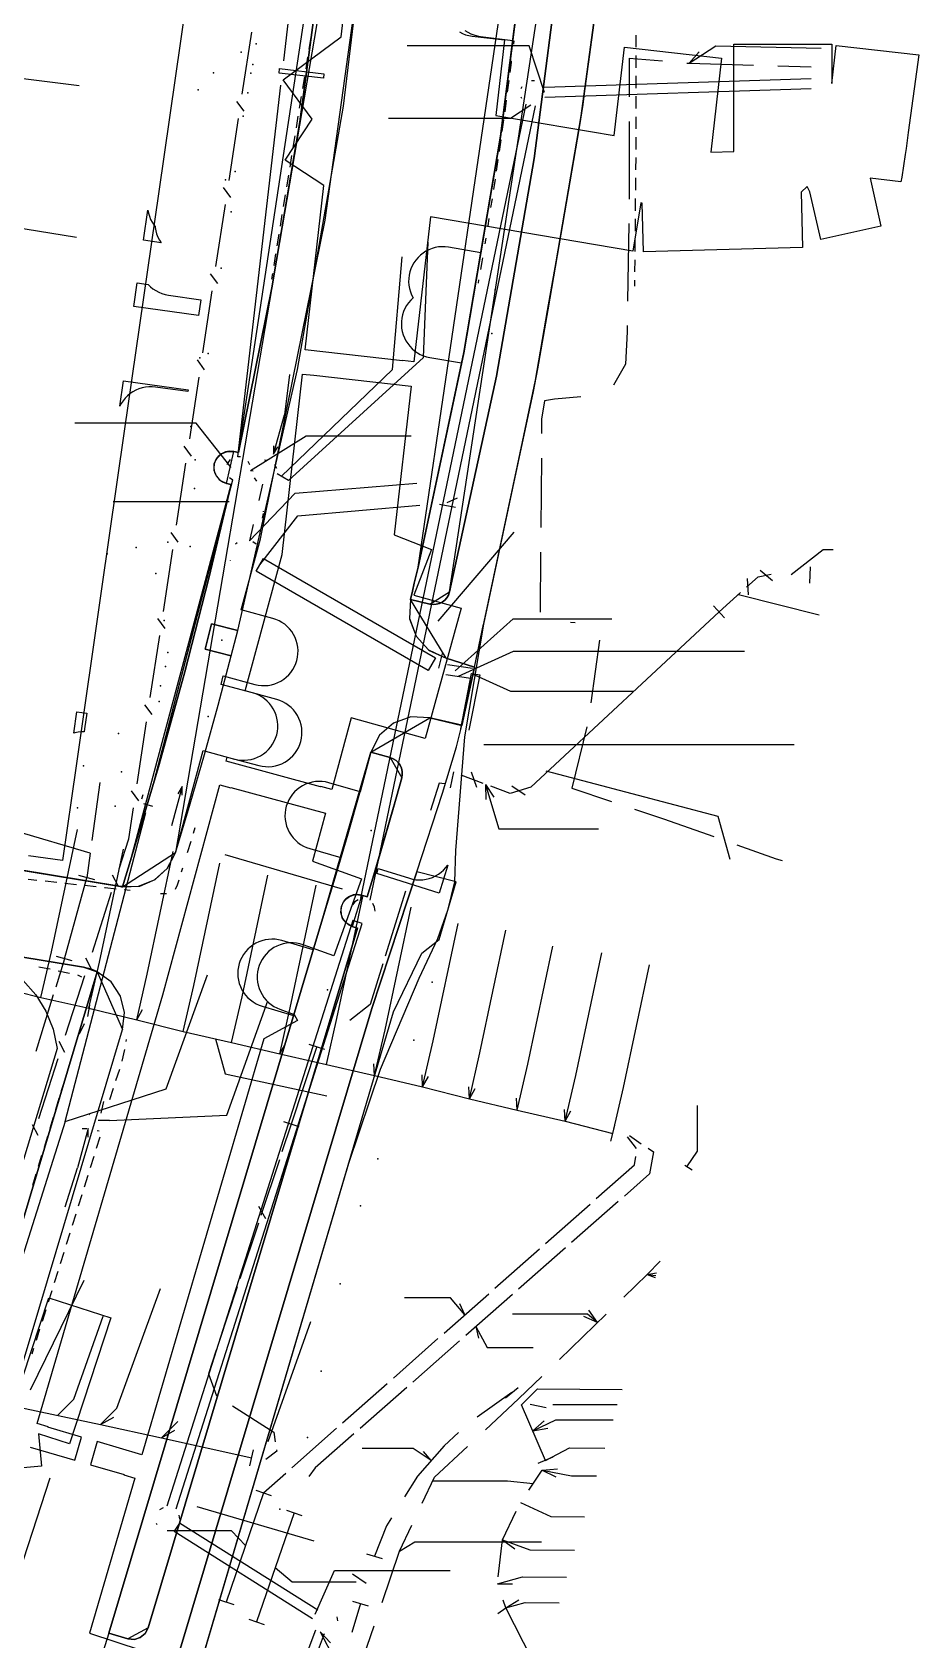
# Model space of a CAD drawing. Header units: metres. Extents: x -3782 to -2031, y 18790 to 19846.
# Drawn here: x -2110.5 to -2056.1, y 19127.3 to 19225.9 of the extents above; entities that cross this region are included whole.
import ezdxf

# ---------------------------------------------------------------- set-up
doc = ezdxf.new("R2010")
doc.units = ezdxf.units.M
for name, color, linetype in [('BOUNDARY', 7, 'Continuous'), ('CURB', 7, 'Continuous'), ('ELECTR_CABLE', 7, 'Continuous'), ('ELECTR_CABLE_COMM', 7, 'Continuous'), ('GRASS', 7, 'Continuous'), ('GROUND', 7, 'Continuous'), ('HEAT', 7, 'Continuous'), ('LOUNGER', 7, 'Continuous'), ('OVERHEAD_POWER_LINE', 7, 'Continuous'), ('ROAD', 7, 'Continuous'), ('SEWER', 7, 'Continuous'), ('SIDEWALK_PATH', 7, 'Continuous'), ('TREE', 7, 'Continuous'), ('WATER_PIPELINE', 7, 'Continuous')]:
    doc.layers.add(name, color=color, linetype=linetype)

msp = doc.modelspace()

# ---------------------------------------------------------------- linework, layer by layer
at = {"layer": 'BOUNDARY'}
msp.add_lwpolyline([(-2075.781, 19228.426), (-2076.598, 19222.437), (-2076.733, 19221.447), (-2076.95, 19220.043), (-2078.881, 19208.863), (-2079.511, 19205.237), (-2079.775, 19203.86), (-2080.701, 19199.454), (-2082.811, 19189.583), (-2083.973, 19182.682), (-2084.528, 19175.706), (-2084.595, 19173.798), (-2085.019, 19172.039), (-2085.631, 19170.29), (-2086.768, 19167.871), (-2089.139, 19162.281), (-2091.079, 19156.528), (-2105.204, 19108.725)], dxfattribs=at)
at = {"layer": 'CURB'}
for points in [[(-2097.839, 19200.107), (-2091.661, 19240.858), (-2091.595, 19243.988), (-2092.136, 19257.086)], [(-2088.334, 19253.996), (-2101.691, 19175.585)], [(-2086.825, 19193.08), (-2078.886, 19246.885)], [(-2087.295, 19191.108), (-2086.101, 19190.819), (-2084.893, 19191.559), (-2076.771, 19245.07), (-2077.72, 19246.136), (-2078.932, 19246.195)], [(-2093.496, 19224.847), (-2093.38, 19225.56)], [(-2080.961, 19225.346), (-2080.985, 19225.14)], [(-2073.468, 19224.955), (-2073.468, 19225.708)], [(-2093.692, 19223.641), (-2093.576, 19224.354)], [(-2081.122, 19224.026), (-2081.199, 19223.417)], [(-2081.109, 19224.133), (-2081.122, 19224.026)], [(-2073.467, 19223.703), (-2073.468, 19224.455)], [(-2093.888, 19222.435), (-2093.772, 19223.148)], [(-2081.263, 19222.911), (-2081.355, 19222.206)], [(-2073.467, 19222.451), (-2073.467, 19223.203)], [(-2094.084, 19221.229), (-2093.968, 19221.942)], [(-2073.467, 19221.199), (-2073.467, 19221.951)], [(-2081.42, 19221.71), (-2081.517, 19220.995)], [(-2094.281, 19220.023), (-2094.165, 19220.736)], [(-2081.584, 19220.5), (-2081.684, 19219.785)], [(-2073.467, 19219.946), (-2073.467, 19220.699)], [(-2094.477, 19218.817), (-2094.361, 19219.53)], [(-2081.754, 19219.29), (-2081.856, 19218.576)], [(-2073.467, 19218.694), (-2073.467, 19219.446)], [(-2094.673, 19217.611), (-2094.557, 19218.324)], [(-2081.928, 19218.081), (-2082.033, 19217.368)], [(-2073.474, 19217.442), (-2073.467, 19218.194)], [(-2094.869, 19216.405), (-2094.753, 19217.118)], [(-2073.486, 19216.19), (-2073.479, 19216.942)], [(-2082.108, 19216.873), (-2082.204, 19216.237)], [(-2095.065, 19215.199), (-2094.949, 19215.912)], [(-2082.293, 19215.666), (-2082.377, 19215.127)], [(-2073.498, 19214.938), (-2073.491, 19215.69)], [(-2095.261, 19213.993), (-2095.145, 19214.706)], [(-2082.484, 19214.459), (-2082.554, 19214.018)], [(-2073.509, 19213.686), (-2073.502, 19214.438)], [(-2095.457, 19212.787), (-2095.342, 19213.5)], [(-2082.679, 19213.254), (-2082.735, 19212.909)], [(-2073.521, 19212.433), (-2073.514, 19213.186)], [(-2095.654, 19211.581), (-2095.538, 19212.294)], [(-2082.88, 19212.049), (-2082.921, 19211.801)], [(-2095.792, 19210.732), (-2095.734, 19211.088)], [(-2082.921, 19211.801), (-2083.001, 19211.337)], [(-2073.532, 19211.181), (-2073.525, 19211.933)], [(-2083.112, 19210.694), (-2083.148, 19210.489)], [(-2073.541, 19210.305), (-2073.537, 19210.681)], [(-2098.275, 19198.155), (-2098.556, 19198.218), (-2098.119, 19200.17), (-2097.838, 19200.107)], [(-2104.939, 19173.477), (-2104.392, 19175.304), (-2098.276, 19198.155)], [(-2083.374, 19186.949), (-2085.111, 19187.494), (-2087.295, 19191.108)], [(-2097.868, 19189.203), (-2099.485, 19189.612), (-2099.877, 19188.061), (-2098.27, 19187.655)], [(-2083.374, 19186.949), (-2084.138, 19183.378)], [(-2128.844, 19184.314), (-2128.975, 19183.344), (-2124.006, 19176.621), (-2105.05, 19173.494), (-2104.947, 19173.478)], [(-2089.711, 19181.729), (-2086.094, 19183.849), (-2084.138, 19183.378)], [(-2105.787, 19127.729), (-2092.624, 19171.727), (-2089.711, 19181.729)], [(-2089.711, 19181.729), (-2088.527, 19181.405), (-2087.827, 19180.173), (-2089.943, 19172.869)], [(-2100.596, 19176.766), (-2100.489, 19177.12)], [(-2104.947, 19173.478), (-2101.693, 19175.578)], [(-2100.955, 19175.578), (-2100.741, 19176.287)], [(-2101.316, 19174.392), (-2101.234, 19174.654)], [(-2110.717, 19173.96), (-2110.181, 19173.901)], [(-2109.684, 19173.846), (-2108.968, 19173.768)], [(-2108.471, 19173.713), (-2107.756, 19173.634)], [(-2107.259, 19173.58), (-2106.544, 19173.501)], [(-2101.684, 19173.343), (-2101.566, 19173.595)], [(-2101.566, 19173.595), (-2101.466, 19173.915)], [(-2086.909, 19174.409), (-2089.651, 19166.032)], [(-2106.047, 19173.446), (-2106.009, 19173.442)], [(-2106.009, 19173.442), (-2105.332, 19173.367)], [(-2104.835, 19173.313), (-2104.478, 19173.273)], [(-2102.605, 19173.067), (-2102.235, 19173.072)], [(-2089.941, 19172.868), (-2090.276, 19172.97), (-2090.86, 19171.058), (-2090.526, 19170.956)], [(-2090.527, 19170.956), (-2103.364, 19128.048), (-2104.609, 19127.377), (-2105.787, 19127.729)], [(-2129.467, 19137.689), (-2121.107, 19132.575), (-2116.668, 19134.274), (-2106.493, 19168.28)], [(-2110.073, 19168.587), (-2109.513, 19168.478)], [(-2109.513, 19168.478), (-2109.374, 19168.448)], [(-2108.886, 19168.341), (-2108.19, 19168.189)], [(-2107.698, 19168.082), (-2107.445, 19167.966)], [(-2107.332, 19168.549), (-2106.493, 19168.28)], [(-2106.493, 19168.28), (-2104.946, 19164.729)], [(-2106.77, 19167.434), (-2106.884, 19166.731)], [(-2089.651, 19166.032), (-2108.742, 19102.222), (-2107.493, 19100.979)], [(-2106.965, 19166.237), (-2107.079, 19165.534)], [(-2115.157, 19130.6), (-2104.946, 19164.729)], [(-2107.283, 19165.08), (-2107.595, 19164.44)], [(-2107.779, 19163.977), (-2107.986, 19163.296)], [(-2104.713, 19163.993), (-2104.697, 19164.123)], [(-2108.132, 19162.817), (-2108.339, 19162.136)], [(-2104.96, 19162.787), (-2104.788, 19163.5)], [(-2105.339, 19161.614), (-2105.11, 19162.31)], [(-2108.484, 19161.657), (-2108.691, 19160.976)], [(-2105.725, 19160.443), (-2105.496, 19161.139)], [(-2108.836, 19160.498), (-2109.043, 19159.816)], [(-2106.248, 19159.608), (-2106.083, 19160.311)], [(-2109.189, 19159.338), (-2109.396, 19158.657)], [(-2109.541, 19158.178), (-2109.748, 19157.497)], [(-2106.525, 19157.451), (-2106.306, 19158.15)], [(-2106.376, 19158.502), (-2106.5, 19158.531)], [(-2109.894, 19157.018), (-2110.101, 19156.337)], [(-2106.894, 19156.274), (-2106.675, 19156.974)], [(-2110.246, 19155.859), (-2110.453, 19155.177)], [(-2107.263, 19155.098), (-2107.044, 19155.797)], [(-2107.632, 19153.921), (-2107.413, 19154.621)], [(-2108.001, 19152.745), (-2107.782, 19153.444)], [(-2108.37, 19151.568), (-2108.151, 19152.268)], [(-2108.739, 19150.392), (-2108.52, 19151.091)], [(-2109.108, 19149.215), (-2108.889, 19149.914)], [(-2109.477, 19148.038), (-2109.258, 19148.738)], [(-2109.846, 19146.862), (-2109.627, 19147.561)], [(-2110.216, 19145.685), (-2109.996, 19146.385)], [(-2110.475, 19144.858), (-2110.365, 19145.208)]]:
    msp.add_lwpolyline(points, dxfattribs=at)
at = {"layer": 'ELECTR_CABLE'}
for points in [[(-2070.21, 19223.98), (-2068.576, 19225.035)], [(-2068.576, 19225.035), (-2062.11, 19224.911)], [(-2073.88, 19224.29), (-2073.883, 19221.911)], [(-2073.88, 19224.29), (-2071.847, 19224.118)], [(-2070.352, 19223.992), (-2070.21, 19223.98)], [(-2070.21, 19223.98), (-2069.589, 19224.678)], [(-2070.21, 19223.98), (-2066.274, 19223.868)], [(-2064.774, 19223.825), (-2062.735, 19223.767)], [(-2073.884, 19220.411), (-2073.889, 19215.653)], [(-2073.906, 19214.153), (-2073.98, 19209.396)], [(-2074.01, 19207.5), (-2074.11, 19205.52)], [(-2074.004, 19207.896), (-2074.01, 19207.5)], [(-2074.11, 19205.52), (-2074.85, 19204.23)], [(-2079.08, 19203.27), (-2079.25, 19202.16)], [(-2078.46, 19203.38), (-2079.08, 19203.27)], [(-2076.845, 19203.515), (-2078.46, 19203.38)], [(-2079.25, 19202.16), (-2079.258, 19201.272)], [(-2079.27, 19199.772), (-2079.306, 19195.51)], [(-2079.319, 19194.01), (-2079.35, 19190.33)], [(-2063.95, 19192.63), (-2061.99, 19194.156)], [(-2061.99, 19194.156), (-2061.382, 19194.156)], [(-2066.686, 19191.853), (-2065.98, 19192.48)], [(-2066.655, 19192.383), (-2066.601, 19191.385)], [(-2065.98, 19192.48), (-2065.18, 19192.66)], [(-2065.868, 19192.889), (-2065.093, 19192.273)], [(-2062.806, 19192.1), (-2062.781, 19193.1)], [(-2068.38, 19190.35), (-2067.06, 19191.521)], [(-2067.18, 19191.415), (-2062.237, 19190.156)], [(-2079.92, 19179.59), (-2068.38, 19190.35)], [(-2068.039, 19189.984), (-2068.721, 19190.716)], [(-2077.482, 19189.703), (-2077.2, 19189.68)], [(-2075.7, 19188.6), (-2076.246, 19184.773)], [(-2076.49, 19183.294), (-2077.41, 19179.54)], [(-2084.83, 19179.56), (-2084.643, 19180.542)], [(-2083.223, 19179.565), (-2083.542, 19180.513)], [(-2068.442, 19177.799), (-2078.971, 19180.583)], [(-2106.321, 19179.885), (-2106.821, 19176.323)], [(-2085.537, 19179.841), (-2086.058, 19178.167)], [(-2085.204, 19179.788), (-2085.537, 19179.841)], [(-2082.839, 19179.822), (-2084.19, 19180.32)], [(-2082.685, 19179.765), (-2081.877, 19177.042)], [(-2082.685, 19179.765), (-2082.669, 19178.831)], [(-2082.685, 19179.765), (-2082.189, 19178.973)], [(-2081.18, 19179.21), (-2082.37, 19179.649)], [(-2079.92, 19179.59), (-2081.18, 19179.21)], [(-2080.255, 19179.098), (-2081.081, 19179.663)], [(-2077.41, 19179.54), (-2074.976, 19178.723)], [(-2073.554, 19178.246), (-2071.78, 19177.65)], [(-2071.78, 19177.65), (-2068.704, 19176.559)], [(-2067.696, 19175.167), (-2068.442, 19177.799)], [(-2106.93, 19175.547), (-2111.482, 19176.901)], [(-2109.294, 19169.505), (-2107.707, 19176.99)], [(-2081.877, 19177.042), (-2075.762, 19177.042)], [(-2106.93, 19175.547), (-2107.124, 19174.044)], [(-2106.35, 19168.857), (-2104.881, 19175.786)], [(-2103.423, 19168.134), (-2101.829, 19175.651)], [(-2067.29, 19176.058), (-2064.87, 19175.2)], [(-2100.57, 19167.43), (-2098.979, 19174.936)], [(-2064.87, 19175.2), (-2064.512, 19175.105)], [(-2108.498, 19169.073), (-2107.124, 19174.044)], [(-2106.642, 19173.911), (-2107.606, 19174.177)], [(-2097.612, 19166.746), (-2096.031, 19174.203)], [(-2094.654, 19166.062), (-2093.06, 19173.584)], [(-2091.796, 19165.401), (-2090.209, 19172.891)], [(-2087.599, 19173.221), (-2088.843, 19169.23)], [(-2088.846, 19164.719), (-2087.253, 19172.236)], [(-2085.896, 19164.037), (-2084.372, 19171.225)], [(-2083.034, 19163.297), (-2081.439, 19170.825)], [(-2080.099, 19162.61), (-2078.567, 19169.836)], [(-2109.942, 19166.692), (-2109.294, 19169.505)], [(-2108.498, 19169.073), (-2109.034, 19167.339)], [(-2108.016, 19168.94), (-2108.98, 19169.206)], [(-2106.998, 19166.044), (-2106.35, 19168.857)], [(-2088.991, 19168.753), (-2089.768, 19166.26)], [(-2077.163, 19161.923), (-2075.568, 19169.445)], [(-2074.242, 19161.177), (-2072.647, 19168.699)], [(-2104.071, 19165.321), (-2103.423, 19168.134)], [(-2112.864, 19167.435), (-2109.942, 19166.692)], [(-2109.182, 19166.861), (-2110.254, 19163.392)], [(-2109.942, 19166.692), (-2106.998, 19166.044)], [(-2101.218, 19164.616), (-2100.57, 19167.43)], [(-2098.26, 19163.932), (-2097.612, 19166.746)], [(-2106.998, 19166.044), (-2104.071, 19165.321)], [(-2104.071, 19165.321), (-2103.719, 19165.958)], [(-2095.303, 19163.248), (-2094.654, 19166.062)], [(-2089.768, 19166.26), (-2091.001, 19165.289)], [(-2104.071, 19165.321), (-2101.218, 19164.616)], [(-2092.445, 19162.587), (-2091.796, 19165.401)], [(-2089.494, 19161.905), (-2088.846, 19164.719)], [(-2101.218, 19164.616), (-2098.26, 19163.932)], [(-2099.242, 19164.159), (-2098.645, 19162.025)], [(-2098.26, 19163.932), (-2095.303, 19163.248)], [(-2095.303, 19163.248), (-2094.95, 19163.885)], [(-2093.036, 19163.687), (-2094.602, 19158.935)], [(-2093.511, 19163.843), (-2092.561, 19163.531)], [(-2086.544, 19161.223), (-2085.896, 19164.037)], [(-2095.303, 19163.248), (-2092.445, 19162.587)], [(-2083.682, 19160.484), (-2083.034, 19163.297)], [(-2098.645, 19162.025), (-2092.423, 19160.676)], [(-2092.445, 19162.587), (-2089.494, 19161.905)], [(-2089.494, 19161.905), (-2089.532, 19162.632)], [(-2089.494, 19161.905), (-2086.544, 19161.223)], [(-2086.544, 19161.223), (-2086.582, 19161.95)], [(-2086.544, 19161.223), (-2086.192, 19161.86)], [(-2080.747, 19159.797), (-2080.099, 19162.61)], [(-2077.811, 19159.109), (-2077.163, 19161.923)], [(-2086.544, 19161.223), (-2083.682, 19160.484)], [(-2083.682, 19160.484), (-2083.72, 19161.211)], [(-2083.682, 19160.484), (-2083.33, 19161.121)], [(-2074.89, 19158.363), (-2074.242, 19161.177)], [(-2083.682, 19160.484), (-2080.747, 19159.797)], [(-2080.747, 19159.797), (-2080.785, 19160.524)], [(-2080.747, 19159.797), (-2077.811, 19159.109)], [(-2077.811, 19159.109), (-2077.849, 19159.836)], [(-2077.811, 19159.109), (-2077.459, 19159.747)], [(-2069.69, 19157.267), (-2069.69, 19160.079)], [(-2094.602, 19158.935), (-2095.168, 19157.226)], [(-2095.077, 19159.091), (-2094.127, 19158.779)], [(-2077.811, 19159.109), (-2074.89, 19158.363)], [(-2075.014, 19157.879), (-2074.766, 19158.847)], [(-2073.444, 19157.437), (-2073.995, 19158.158)], [(-2073.864, 19158.227), (-2073.144, 19157.734)], [(-2073.561, 19156.438), (-2073.478, 19156.955)], [(-2072.731, 19157.452), (-2072.404, 19157.228)], [(-2072.404, 19157.228), (-2072.639, 19155.878)], [(-2070.355, 19156.318), (-2069.69, 19157.267)], [(-2095.325, 19156.751), (-2096.456, 19153.333)], [(-2075.903, 19154.366), (-2073.561, 19156.438)], [(-2072.639, 19155.878), (-2074.178, 19154.525)], [(-2070.027, 19156.121), (-2070.477, 19156.392)], [(-2079.012, 19151.617), (-2076.277, 19154.035)], [(-2074.553, 19154.194), (-2077.419, 19151.674)], [(-2096.613, 19152.858), (-2097.745, 19149.44)], [(-2082.121, 19148.867), (-2079.387, 19151.286)], [(-2077.794, 19151.344), (-2080.66, 19148.824)], [(-2072.779, 19149.71), (-2071.997, 19150.524)], [(-2110.57, 19142.64), (-2107.281, 19149.361)], [(-2097.902, 19148.965), (-2099.033, 19145.547)], [(-2074.212, 19148.324), (-2072.779, 19149.71)], [(-2072.779, 19149.71), (-2072.208, 19149.814)], [(-2072.779, 19149.71), (-2072.253, 19149.662)], [(-2072.779, 19149.71), (-2072.293, 19149.526)], [(-2105.29, 19141.51), (-2102.62, 19148.855)], [(-2084.846, 19148.286), (-2087.658, 19148.286)], [(-2085.231, 19146.118), (-2082.496, 19148.536)], [(-2083.949, 19147.251), (-2084.846, 19148.286)], [(-2083.949, 19147.251), (-2084.256, 19147.911)], [(-2081.035, 19148.493), (-2083.901, 19145.973)], [(-2107.93, 19142.075), (-2106.12, 19147.158)], [(-2076.436, 19147.274), (-2081.032, 19147.274)], [(-2078.157, 19144.51), (-2075.291, 19147.282)], [(-2075.82, 19146.77), (-2076.675, 19147.146)], [(-2075.82, 19146.77), (-2076.436, 19147.274)], [(-2075.82, 19146.77), (-2076.359, 19147.533)], [(-2096.02, 19139.47), (-2093.404, 19146.842)], [(-2083.282, 19146.517), (-2082.591, 19145.234)], [(-2083.282, 19146.517), (-2083.126, 19145.806)], [(-2099.19, 19145.072), (-2099.669, 19143.626)], [(-2088.34, 19143.368), (-2085.605, 19145.786)], [(-2084.276, 19145.643), (-2087.141, 19143.123)], [(-2082.591, 19145.234), (-2079.779, 19145.234)], [(-2099.669, 19143.626), (-2099.172, 19142.283)], [(-2091.449, 19140.619), (-2088.714, 19143.037)], [(-2080.668, 19142.082), (-2079.235, 19143.468)], [(-2108.93, 19141.075), (-2107.93, 19142.075)], [(-2087.517, 19142.792), (-2090.382, 19140.272)], [(-2081.086, 19142.474), (-2083.196, 19140.976)], [(-2082.694, 19140.195), (-2080.668, 19142.082)], [(-2081.475, 19142.16), (-2080.696, 19142.787)], [(-2080.48, 19141.723), (-2079.509, 19142.698)], [(-2079.509, 19142.698), (-2074.322, 19142.662)], [(-2111.57, 19141.64), (-2106.29, 19140.51)], [(-2106.29, 19140.51), (-2105.29, 19141.51)], [(-2098.207, 19141.666), (-2095.666, 19140.04)], [(-2079.025, 19138.313), (-2080.48, 19141.723)], [(-2079.963, 19141.755), (-2078.984, 19141.55)], [(-2078.559, 19141.747), (-2074.627, 19141.747)], [(-2106.29, 19140.51), (-2105.477, 19140.97)], [(-2106.29, 19140.51), (-2102.55, 19139.71)], [(-2102.55, 19139.71), (-2101.55, 19140.71)], [(-2102.55, 19139.71), (-2101.737, 19140.17)], [(-2095.666, 19140.04), (-2095.574, 19139.463)], [(-2094.558, 19137.869), (-2091.824, 19140.287)], [(-2084.351, 19140.024), (-2085.216, 19139.217)], [(-2079.796, 19140.121), (-2078.387, 19140.81)], [(-2079.796, 19140.121), (-2079.098, 19140.741)], [(-2079.796, 19140.121), (-2078.878, 19140.292)], [(-2078.387, 19140.81), (-2074.869, 19140.81)], [(-2102.55, 19139.71), (-2097.02, 19138.47)], [(-2090.758, 19139.942), (-2093.123, 19137.861)], [(-2087.134, 19139.037), (-2090.25, 19139.037)], [(-2086.022, 19138.304), (-2087.134, 19139.037)], [(-2085.216, 19139.217), (-2086.866, 19137.348)], [(-2085.818, 19137.285), (-2083.792, 19139.172)], [(-2079.025, 19138.313), (-2077.534, 19139.088)], [(-2077.534, 19139.088), (-2075.382, 19139.073)], [(-2097.129, 19137.982), (-2096.911, 19138.958)], [(-2095.481, 19138.877), (-2096.158, 19138.38)], [(-2095.496, 19138.97), (-2095.481, 19138.877)], [(-2086.022, 19138.304), (-2086.496, 19138.856)], [(-2078.565, 19138.509), (-2079.485, 19138.117)], [(-2096.3, 19136.329), (-2094.933, 19137.538)], [(-2093.123, 19137.861), (-2093.513, 19137.321)], [(-2086.866, 19137.348), (-2087.655, 19136.073)], [(-2086.569, 19135.696), (-2085.818, 19137.285)], [(-2080.044, 19136.482), (-2079.212, 19137.711)], [(-2079.212, 19137.711), (-2078.281, 19137.792)], [(-2079.212, 19137.711), (-2077.42, 19137.378)], [(-2079.212, 19137.711), (-2078.373, 19137.301)], [(-2077.42, 19137.378), (-2075.886, 19137.367)], [(-2096.3, 19136.329), (-2098.593, 19129.634)], [(-2096.773, 19136.491), (-2095.827, 19136.167)], [(-2081.347, 19137.042), (-2085.942, 19137.042)], [(-2079.778, 19136.876), (-2081.347, 19137.042)], [(-2094.425, 19135.11), (-2096.727, 19128.419)], [(-2094.898, 19135.273), (-2093.953, 19134.948)], [(-2081.647, 19133.448), (-2080.808, 19135.196)], [(-2080.549, 19135.737), (-2078.696, 19134.879)], [(-2088.753, 19134.299), (-2089.5, 19132.442)], [(-2088.445, 19134.797), (-2088.753, 19134.299)], [(-2087.963, 19132.751), (-2087.211, 19134.34)], [(-2078.696, 19134.879), (-2076.626, 19134.865)], [(-2098.26, 19134.002), (-2102.192, 19134.002)], [(-2097.406, 19133.099), (-2098.26, 19134.002)], [(-2087.963, 19132.751), (-2087.013, 19133.322)], [(-2087.013, 19133.322), (-2079.255, 19133.322)], [(-2081.914, 19131.174), (-2081.647, 19133.448)], [(-2081.647, 19133.448), (-2079.977, 19132.834)], [(-2081.647, 19133.448), (-2080.889, 19132.903)], [(-2089.979, 19132.584), (-2089.02, 19132.3)], [(-2089.035, 19129.599), (-2087.963, 19132.751)], [(-2079.977, 19132.834), (-2077.231, 19132.815)], [(-2095.579, 19131.756), (-2094.546, 19130.867)], [(-2089.996, 19130.767), (-2090.839, 19131.345)], [(-2081.965, 19130.739), (-2080.42, 19131.175)], [(-2080.42, 19131.175), (-2077.721, 19131.157)], [(-2094.546, 19130.867), (-2090.614, 19130.867)], [(-2081.965, 19130.739), (-2081.031, 19130.743)], [(-2099.066, 19129.796), (-2098.12, 19129.472)], [(-2090.357, 19129.545), (-2090.878, 19127.767)], [(-2090.837, 19129.687), (-2089.878, 19129.403)], [(-2081.933, 19128.925), (-2081.446, 19129.287)], [(-2081.446, 19129.287), (-2081.608, 19129.739)], [(-2081.446, 19129.287), (-2080.64, 19129.758)], [(-2081.446, 19129.287), (-2080.268, 19129.598)], [(-2079.837, 19126.11), (-2081.446, 19129.287)], [(-2080.268, 19129.598), (-2078.186, 19129.584)], [(-2097.2, 19128.582), (-2096.254, 19128.256)], [(-2090.591, 19125.028), (-2089.518, 19128.179)]]:
    msp.add_lwpolyline(points, dxfattribs=at)
for points in [[(-2103.658, 19213.125), (-2103.389, 19214.969), (-2103.354, 19214.794), (-2103.294, 19214.597), (-2103.214, 19214.407), (-2103.117, 19214.226), (-2103.002, 19214.055), (-2102.946, 19213.987), (-2102.941, 19213.914), (-2102.905, 19213.711), (-2102.849, 19213.513), (-2102.774, 19213.321), (-2102.681, 19213.137), (-2102.572, 19212.967)], [(-2103.366, 19210.412), (-2103.231, 19210.278), (-2103.071, 19210.148), (-2102.899, 19210.034), (-2102.717, 19209.937), (-2102.527, 19209.859), (-2102.329, 19209.799), (-2102.127, 19209.76), (-2100.145, 19209.471), (-2100.281, 19208.503), (-2104.243, 19209.059), (-2104.039, 19210.507)], [(-2104.882, 19204.507), (-2100.921, 19203.951), (-2100.935, 19203.849), (-2102.916, 19204.127), (-2103.121, 19204.146), (-2103.327, 19204.144), (-2103.532, 19204.122), (-2103.734, 19204.081), (-2103.931, 19204.019), (-2104.12, 19203.939), (-2104.301, 19203.84), (-2104.472, 19203.724), (-2104.63, 19203.592), (-2104.775, 19203.446), (-2104.904, 19203.285), (-2105.017, 19203.113), (-2105.1, 19202.956)], [(-2107.732, 19184.221), (-2107.134, 19184.137), (-2107.269, 19183.172), (-2107.286, 19182.995), (-2107.448, 19182.993), (-2107.653, 19182.972), (-2107.855, 19182.93), (-2107.916, 19182.911)], [(-2085.541, 19173.104), (-2089.36, 19174.294), (-2089.265, 19174.599), (-2087.355, 19174.004), (-2087.156, 19173.953), (-2086.952, 19173.921), (-2086.746, 19173.91), (-2086.54, 19173.918), (-2086.336, 19173.947), (-2086.136, 19173.995), (-2085.942, 19174.063), (-2085.755, 19174.15), (-2085.577, 19174.255), (-2085.411, 19174.376), (-2085.257, 19174.514), (-2085.117, 19174.665), (-2085.01, 19174.807)]]:
    msp.add_lwpolyline(points, close=True, dxfattribs=at)
at = {"layer": 'ELECTR_CABLE_COMM'}
for points in [[(-2097.6, 19222.074), (-2097.02, 19225.874)], [(-2097.491, 19221.03), (-2097.935, 19221.634)], [(-2098.405, 19216.79), (-2097.826, 19220.591)], [(-2098.296, 19215.747), (-2098.74, 19216.351)], [(-2099.211, 19211.507), (-2098.631, 19215.307)], [(-2099.102, 19210.463), (-2099.546, 19211.067)], [(-2100.016, 19206.223), (-2099.437, 19210.024)], [(-2099.907, 19205.18), (-2100.351, 19205.784)], [(-2100.822, 19200.94), (-2100.242, 19204.74)], [(-2100.713, 19199.896), (-2101.157, 19200.5)], [(-2101.627, 19195.656), (-2101.048, 19199.457)], [(-2101.518, 19194.613), (-2101.963, 19195.216)], [(-2102.433, 19190.372), (-2101.854, 19194.173)], [(-2102.324, 19189.329), (-2102.768, 19189.933)], [(-2103.239, 19185.089), (-2102.659, 19188.889)], [(-2103.13, 19184.045), (-2103.574, 19184.649)], [(-2104.044, 19179.805), (-2103.465, 19183.606)], [(-2103.935, 19178.762), (-2104.379, 19179.366)], [(-2104.56, 19176.422), (-2104.27, 19178.322)], [(-2105.149, 19174.585), (-2104.56, 19176.422)], [(-2105.207, 19173.537), (-2105.55, 19174.204)], [(-2106.786, 19169.481), (-2105.607, 19173.156)], [(-2106.844, 19168.434), (-2107.187, 19169.1)], [(-2108.423, 19164.378), (-2107.244, 19168.053)], [(-2108.481, 19163.33), (-2108.823, 19163.997)], [(-2110.06, 19159.275), (-2108.881, 19162.949)], [(-2110.117, 19158.227), (-2110.46, 19158.894)], [(-2111.81, 19129.773), (-2109.366, 19137.249)]]:
    msp.add_lwpolyline(points, dxfattribs=at)
at = {"layer": 'GRASS'}
for points in [[(-2100.064, 19234.571), (-2102.718, 19216.115), (-2104.833, 19201.41), (-2106.222, 19191.757), (-2107.784, 19180.897), (-2108.617, 19175.101), (-2110.703, 19175.376)], [(-2080.074, 19232.801), (-2081.771, 19219.473), (-2084.023, 19206.227), (-2086.825, 19193.08), (-2086.941, 19192.587), (-2087.058, 19192.094), (-2087.176, 19191.601), (-2087.295, 19191.108), (-2086.101, 19190.819), (-2085.906, 19190.792), (-2085.71, 19190.803), (-2085.521, 19190.853), (-2085.344, 19190.939), (-2085.186, 19191.058), (-2085.057, 19191.204), (-2084.958, 19191.373), (-2084.893, 19191.559), (-2082.027, 19204.801), (-2079.716, 19218.145), (-2077.963, 19231.574)], [(-2124.006, 19176.621), (-2105.05, 19173.494), (-2104.995, 19173.485), (-2104.939, 19173.477), (-2104.392, 19175.304), (-2102.7, 19180.973), (-2101.116, 19186.672), (-2099.641, 19192.4), (-2098.276, 19198.155), (-2098.556, 19198.218), (-2098.919, 19198.38), (-2099.182, 19198.658), (-2099.322, 19199.015), (-2099.314, 19199.412), (-2099.152, 19199.775), (-2098.873, 19200.038), (-2098.516, 19200.178), (-2098.119, 19200.17), (-2097.839, 19200.107), (-2095.787, 19210.214), (-2094.073, 19220.38), (-2092.697, 19230.598)], [(-2116.668, 19134.274), (-2106.493, 19168.28), (-2106.695, 19168.37), (-2106.903, 19168.445), (-2107.115, 19168.505), (-2107.332, 19168.549), (-2132.485, 19172.7)], [(-2111.052, 19167.759), (-2110.258, 19166.863), (-2109.635, 19165.851), (-2109.193, 19164.748), (-2108.946, 19163.576), (-2113.313, 19149.205)]]:
    msp.add_lwpolyline(points, dxfattribs=at)
for points in [[(-2097.868, 19189.203), (-2099.485, 19189.612), (-2099.877, 19188.061), (-2098.27, 19187.655), (-2098.169, 19188.042), (-2098.068, 19188.429), (-2097.968, 19188.816)], [(-2090.527, 19170.956), (-2090.86, 19171.058), (-2091.21, 19171.247), (-2091.451, 19171.545), (-2091.563, 19171.911), (-2091.524, 19172.306), (-2091.335, 19172.656), (-2091.037, 19172.897), (-2090.671, 19173.009), (-2090.276, 19172.97), (-2089.943, 19172.869), (-2089.398, 19174.69), (-2088.863, 19176.515), (-2088.34, 19178.343), (-2087.827, 19180.173), (-2087.793, 19180.368), (-2087.798, 19180.563), (-2087.841, 19180.754), (-2087.921, 19180.934), (-2088.035, 19181.096), (-2088.177, 19181.23), (-2088.342, 19181.334), (-2088.527, 19181.405), (-2089.711, 19181.729), (-2090.409, 19179.22), (-2091.127, 19176.716), (-2091.865, 19174.219), (-2092.624, 19171.727), (-2105.787, 19127.729), (-2104.609, 19127.377), (-2104.213, 19127.34), (-2103.847, 19127.455), (-2103.551, 19127.698), (-2103.364, 19128.048)], [(-2084.495, 19173.784), (-2086.909, 19174.409), (-2089.651, 19166.032), (-2108.742, 19102.222), (-2108.784, 19101.954), (-2108.754, 19101.69), (-2108.654, 19101.442), (-2108.49, 19101.227), (-2108.274, 19101.063), (-2108.026, 19100.965), (-2107.761, 19100.936), (-2107.493, 19100.979), (-2088.335, 19165.814), (-2086.584, 19169.416), (-2085.535, 19170.251)]]:
    msp.add_lwpolyline(points, close=True, dxfattribs=at)
at = {"layer": 'GROUND'}
for points in [[(-2077.963, 19231.574), (-2079.716, 19218.145), (-2082.027, 19204.801), (-2084.893, 19191.559), (-2084.958, 19191.373), (-2085.057, 19191.204), (-2085.186, 19191.058), (-2085.344, 19190.939), (-2085.521, 19190.853), (-2085.71, 19190.803), (-2085.906, 19190.792), (-2086.101, 19190.819), (-2087.295, 19191.108), (-2087.176, 19191.601), (-2087.058, 19192.094), (-2086.941, 19192.587), (-2086.825, 19193.08), (-2084.019, 19206.246), (-2081.766, 19219.511), (-2080.068, 19232.858)], [(-2092.697, 19230.598), (-2094.073, 19220.38), (-2095.787, 19210.214), (-2097.839, 19200.107), (-2098.119, 19200.17), (-2098.381, 19200.193), (-2098.636, 19200.148), (-2098.871, 19200.04), (-2099.074, 19199.871), (-2099.225, 19199.656), (-2099.314, 19199.412), (-2099.337, 19199.154), (-2099.292, 19198.895), (-2099.181, 19198.656), (-2099.015, 19198.458), (-2098.803, 19198.309), (-2098.556, 19198.218), (-2098.276, 19198.155), (-2099.641, 19192.4), (-2101.116, 19186.672), (-2102.7, 19180.973), (-2104.392, 19175.304), (-2104.933, 19173.496), (-2105.05, 19173.494), (-2124.006, 19176.621)], [(-2108.742, 19102.222), (-2089.651, 19166.032), (-2086.909, 19174.409), (-2085.333, 19179.232), (-2084.462, 19182.057), (-2084.154, 19183.302), (-2084.138, 19183.378), (-2086.094, 19183.849), (-2084.136, 19183.385), (-2083.807, 19184.924), (-2083.374, 19186.949), (-2082.811, 19189.585), (-2082.811, 19189.583), (-2083.973, 19182.682), (-2084.528, 19175.706), (-2084.595, 19173.798), (-2085.019, 19172.039), (-2085.631, 19170.29), (-2086.768, 19167.871), (-2089.139, 19162.281), (-2091.079, 19156.528), (-2105.204, 19108.725)], [(-2132.485, 19172.7), (-2107.332, 19168.549), (-2107.115, 19168.505), (-2106.903, 19168.445), (-2106.695, 19168.37), (-2106.493, 19168.28), (-2116.668, 19134.274)]]:
    msp.add_lwpolyline(points, dxfattribs=at)
msp.add_lwpolyline([(-2092.624, 19171.727), (-2091.865, 19174.219), (-2091.127, 19176.716), (-2090.409, 19179.22), (-2089.711, 19181.729), (-2088.527, 19181.405), (-2088.342, 19181.334), (-2088.177, 19181.23), (-2088.035, 19181.096), (-2087.921, 19180.934), (-2087.841, 19180.754), (-2087.798, 19180.563), (-2087.793, 19180.368), (-2087.827, 19180.173), (-2088.34, 19178.343), (-2088.863, 19176.515), (-2089.398, 19174.69), (-2089.943, 19172.869), (-2090.276, 19172.97), (-2090.535, 19173.013), (-2090.793, 19172.988), (-2091.036, 19172.898), (-2091.25, 19172.745), (-2091.417, 19172.542), (-2091.524, 19172.306), (-2091.567, 19172.051), (-2091.542, 19171.789), (-2091.45, 19171.543), (-2091.299, 19171.332), (-2091.1, 19171.167), (-2090.86, 19171.058), (-2090.527, 19170.956), (-2103.364, 19128.048), (-2103.551, 19127.698), (-2103.847, 19127.455), (-2104.213, 19127.34), (-2104.609, 19127.377), (-2105.787, 19127.729)], close=True, dxfattribs=at)
at = {"layer": 'HEAT'}
msp.add_lwpolyline([(-2111.576, 19141.825), (-2109.461, 19148.293), (-2105.659, 19147.05), (-2108.182, 19139.332), (-2110.083, 19139.954), (-2109.9, 19137.962), (-2120.814, 19136.955)], dxfattribs=at)
at = {"layer": 'LOUNGER'}
msp.add_point((-2099.363, 19223.383), dxfattribs=at)
at = {"layer": 'OVERHEAD_POWER_LINE'}
for points in [[(-2094.7, 19204.899), (-2095.02, 19202.42)], [(-2095.682, 19200.009), (-2095.02, 19202.42)], [(-2095.679, 19200.526), (-2095.682, 19200.009)], [(-2095.682, 19200.009), (-2095.42, 19200.457)], [(-2101.28, 19179.627), (-2101.943, 19177.216)], [(-2101.28, 19179.627), (-2101.542, 19179.179)], [(-2101.283, 19179.11), (-2101.28, 19179.627)], [(-2107.04, 19158.658), (-2107.702, 19156.247)], [(-2107.043, 19158.141), (-2107.04, 19158.658)], [(-2108.447, 19153.861), (-2107.702, 19156.247)]]:
    msp.add_lwpolyline(points, dxfattribs=at)
at = {"layer": 'ROAD'}
for points in [[(-2118.534, 19175.718), (-2105.052, 19173.494), (-2105.05, 19173.494), (-2103.966, 19173.514), (-2103.962, 19173.514), (-2102.985, 19173.902), (-2102.982, 19173.904), (-2102.199, 19174.606), (-2102.197, 19174.608), (-2101.696, 19175.57), (-2101.695, 19175.572), (-2099.998, 19181.841), (-2098.067, 19181.319), (-2097.866, 19181.275), (-2097.661, 19181.25), (-2097.455, 19181.247), (-2097.25, 19181.263), (-2097.047, 19181.299), (-2096.848, 19181.355), (-2096.657, 19181.431), (-2096.473, 19181.524), (-2096.299, 19181.635), (-2096.138, 19181.763), (-2095.989, 19181.906), (-2095.856, 19182.063), (-2095.738, 19182.232), (-2095.637, 19182.412), (-2095.555, 19182.601), (-2095.491, 19182.797), (-2095.447, 19182.998), (-2095.423, 19183.203), (-2095.419, 19183.409), (-2095.435, 19183.614), (-2095.472, 19183.817), (-2095.528, 19184.015), (-2095.603, 19184.207), (-2095.697, 19184.391), (-2095.808, 19184.564), (-2095.936, 19184.726), (-2096.079, 19184.875), (-2096.236, 19185.008), (-2096.405, 19185.126), (-2096.585, 19185.227), (-2096.773, 19185.309), (-2096.969, 19185.373), (-2098.9, 19185.895), (-2098.76, 19186.411), (-2096.83, 19185.889), (-2096.628, 19185.845), (-2096.424, 19185.821), (-2096.218, 19185.817), (-2096.012, 19185.833), (-2095.809, 19185.869), (-2095.611, 19185.926), (-2095.419, 19186.001), (-2095.236, 19186.094), (-2095.062, 19186.206), (-2094.9, 19186.333), (-2094.752, 19186.476), (-2094.618, 19186.633), (-2094.5, 19186.802), (-2094.4, 19186.982), (-2094.317, 19187.171), (-2094.254, 19187.367), (-2094.21, 19187.568), (-2094.186, 19187.773), (-2094.182, 19187.979), (-2094.198, 19188.185), (-2094.235, 19188.387), (-2094.291, 19188.586), (-2094.366, 19188.778), (-2094.46, 19188.961), (-2094.571, 19189.135), (-2094.698, 19189.296), (-2094.841, 19189.445), (-2094.998, 19189.579), (-2095.167, 19189.696), (-2095.347, 19189.797), (-2095.536, 19189.879), (-2095.732, 19189.943), (-2097.663, 19190.466), (-2096.482, 19194.827), (-2092.511, 19214.356), (-2092.511, 19214.357), (-2089.791, 19234.099)], [(-2083.955, 19225.992), (-2083.782, 19225.881), (-2083.598, 19225.787), (-2083.406, 19225.713), (-2083.208, 19225.657), (-2083.005, 19225.621), (-2081.021, 19225.368), (-2081.766, 19219.511), (-2082.98, 19212.363), (-2084.952, 19212.698), (-2085.156, 19212.722), (-2085.362, 19212.726), (-2085.568, 19212.711), (-2085.771, 19212.675), (-2085.969, 19212.619), (-2086.161, 19212.544), (-2086.345, 19212.451), (-2086.519, 19212.34), (-2086.681, 19212.212), (-2086.829, 19212.07), (-2086.963, 19211.913), (-2087.082, 19211.744), (-2087.182, 19211.565), (-2087.265, 19211.376), (-2087.329, 19211.18), (-2087.374, 19210.979), (-2087.398, 19210.774), (-2087.403, 19210.568), (-2087.387, 19210.363), (-2087.351, 19210.16), (-2087.295, 19209.961), (-2087.22, 19209.769), (-2087.127, 19209.586), (-2087.275, 19209.444), (-2087.409, 19209.288), (-2087.528, 19209.119), (-2087.628, 19208.939), (-2087.711, 19208.75), (-2087.775, 19208.554), (-2087.82, 19208.353), (-2087.844, 19208.149), (-2087.848, 19207.942), (-2087.833, 19207.737), (-2087.797, 19207.534), (-2087.741, 19207.336), (-2087.666, 19207.144), (-2087.573, 19206.96), (-2087.462, 19206.786), (-2087.335, 19206.624), (-2087.192, 19206.475), (-2087.035, 19206.341), (-2086.866, 19206.223), (-2086.687, 19206.122), (-2086.498, 19206.04), (-2086.302, 19205.976), (-2086.101, 19205.931), (-2084.156, 19205.601), (-2086.825, 19193.081), (-2086.941, 19192.587), (-2087.059, 19192.094), (-2087.177, 19191.601), (-2087.295, 19191.109), (-2087.295, 19191.107), (-2087.341, 19189.927), (-2087.341, 19189.923), (-2086.947, 19188.853), (-2086.945, 19188.85), (-2086.181, 19188.004), (-2086.178, 19188.002), (-2085.111, 19187.494), (-2085.11, 19187.494), (-2083.375, 19186.95), (-2083.375, 19186.949), (-2083.375, 19186.948), (-2083.807, 19184.924), (-2084.136, 19183.387), (-2084.136, 19183.386), (-2084.137, 19183.386), (-2086.094, 19183.849), (-2086.096, 19183.849), (-2087.264, 19183.904), (-2087.268, 19183.904), (-2088.333, 19183.526), (-2088.336, 19183.525), (-2089.186, 19182.78), (-2089.188, 19182.777), (-2089.711, 19181.73), (-2089.712, 19181.729), (-2090.383, 19179.315), (-2092.304, 19179.866), (-2092.505, 19179.913), (-2092.709, 19179.94), (-2092.915, 19179.947), (-2093.121, 19179.934), (-2093.324, 19179.9), (-2093.523, 19179.847), (-2093.716, 19179.775), (-2093.901, 19179.684), (-2094.076, 19179.575), (-2094.24, 19179.45), (-2094.391, 19179.309), (-2094.527, 19179.154), (-2094.647, 19178.987), (-2094.75, 19178.809), (-2094.835, 19178.621), (-2094.902, 19178.426), (-2094.949, 19178.225), (-2094.976, 19178.021), (-2094.983, 19177.815), (-2094.97, 19177.609), (-2094.936, 19177.406), (-2094.883, 19177.207), (-2094.811, 19177.014), (-2094.72, 19176.829), (-2094.611, 19176.654), (-2094.486, 19176.49), (-2094.345, 19176.34), (-2094.19, 19176.204), (-2094.023, 19176.083), (-2093.845, 19175.98), (-2093.657, 19175.895), (-2093.462, 19175.828), (-2091.551, 19175.28), (-2091.865, 19174.219), (-2092.624, 19171.727), (-2093.257, 19169.612), (-2095.173, 19170.185), (-2095.373, 19170.234), (-2095.577, 19170.264), (-2095.783, 19170.273), (-2095.988, 19170.262), (-2096.192, 19170.231), (-2096.392, 19170.18), (-2096.586, 19170.11), (-2096.772, 19170.021), (-2096.948, 19169.915), (-2097.113, 19169.791), (-2097.265, 19169.652), (-2097.403, 19169.499), (-2097.525, 19169.333), (-2097.63, 19169.156), (-2097.718, 19168.969), (-2097.786, 19168.775), (-2097.836, 19168.575), (-2097.865, 19168.371), (-2097.875, 19168.165), (-2097.864, 19167.959), (-2097.833, 19167.756), (-2097.782, 19167.556), (-2097.712, 19167.362), (-2097.623, 19167.176), (-2097.516, 19167), (-2097.393, 19166.835), (-2097.254, 19166.683), (-2097.101, 19166.545), (-2096.935, 19166.423), (-2096.757, 19166.317), (-2096.571, 19166.23), (-2096.376, 19166.161), (-2094.46, 19165.588), (-2105.787, 19127.729), (-2106.887, 19124.221)], [(-2115.158, 19130.6), (-2104.947, 19164.729), (-2104.946, 19164.73), (-2104.827, 19165.783), (-2104.827, 19165.787), (-2105.07, 19166.786), (-2105.071, 19166.789), (-2105.638, 19167.648), (-2105.64, 19167.65), (-2106.493, 19168.279), (-2106.495, 19168.28), (-2106.695, 19168.37), (-2106.696, 19168.37), (-2106.903, 19168.445), (-2106.903, 19168.446), (-2107.115, 19168.505), (-2107.116, 19168.505), (-2107.332, 19168.549), (-2132.485, 19172.7)]]:
    msp.add_lwpolyline(points, dxfattribs=at)
at = {"layer": 'SEWER'}
for points in [[(-2095.056, 19224.131), (-2092.419, 19246.915)], [(-2080.01, 19225.054), (-2087.487, 19225.054)], [(-2079.075, 19222.188), (-2080.01, 19225.054)], [(-2114.656, 19223.498), (-2107.589, 19222.614)], [(-2079.68, 19222.89), (-2079.868, 19222.908)], [(-2062.735, 19223.025), (-2079.086, 19222.487)], [(-2097.866, 19199.856), (-2095.229, 19222.641)], [(-2080.469, 19222.536), (-2080.519, 19222.403)], [(-2080.519, 19221.916), (-2080.494, 19221.83)], [(-2079.11, 19222.401), (-2079.225, 19222.616)], [(-2079.063, 19221.888), (-2062.735, 19222.425)], [(-2080.215, 19221.478), (-2090.343, 19172.789)], [(-2089.755, 19172.668), (-2079.627, 19221.356)], [(-2079.921, 19221.417), (-2081.15, 19220.598)], [(-2081.15, 19220.598), (-2088.627, 19220.598)], [(-2114.709, 19214.439), (-2107.754, 19213.32)], [(-2086.482, 19205.935), (-2086.202, 19213.017)], [(-2088.384, 19205.203), (-2087.802, 19212.107)], [(-2095.207, 19198.65), (-2088.384, 19205.203)], [(-2094.763, 19198.39), (-2086.482, 19205.935)], [(-2100.432, 19201.905), (-2107.867, 19201.905)], [(-2098.27, 19199.2), (-2100.432, 19201.905)], [(-2097.103, 19199.012), (-2093.691, 19201.139)], [(-2093.691, 19201.139), (-2087.252, 19201.139)], [(-2098.489, 19199.486), (-2098.539, 19199.353)], [(-2098.333, 19199.675), (-2098.489, 19199.486)], [(-2097.7, 19199.84), (-2097.866, 19199.856)], [(-2097.13, 19199.351), (-2097.245, 19199.566)], [(-2096.05, 19199.62), (-2096.238, 19199.638)], [(-2095.48, 19199.131), (-2095.595, 19199.346)], [(-2103.124, 19179.497), (-2098.174, 19198.439)], [(-2098.372, 19198.581), (-2098.174, 19198.439)], [(-2097.103, 19199.012), (-2096.927, 19198.988)], [(-2096.864, 19198.56), (-2096.722, 19198.361)], [(-2094.763, 19198.39), (-2095.452, 19198.795)], [(-2094.367, 19197.628), (-2086.907, 19198.227)], [(-2097.157, 19194.697), (-2094.367, 19197.628)], [(-2096.357, 19198.167), (-2096.588, 19197.163)], [(-2085.039, 19197.052), (-2084.412, 19197.34)], [(-2098.412, 19197.095), (-2105.506, 19197.095)], [(-2096.523, 19193.233), (-2094.204, 19196.226)], [(-2096.361, 19196.095), (-2096.299, 19196.366)], [(-2096.294, 19196.478), (-2096.304, 19196.518)], [(-2094.204, 19196.226), (-2086.721, 19196.881)], [(-2085.504, 19196.954), (-2084.534, 19196.753)], [(-2096.925, 19195.701), (-2097.157, 19194.697)], [(-2085.6, 19189.769), (-2080.943, 19195.223)], [(-2097.91, 19194.566), (-2098.019, 19194.499)], [(-2096.744, 19194.497), (-2096.955, 19194.635)], [(-2098.348, 19193.482), (-2098.348, 19193.477)], [(-2096.748, 19192.844), (-2096.297, 19193.622)], [(-2096.455, 19193.364), (-2096.437, 19193.398)], [(-2096.297, 19193.622), (-2085.765, 19187.519)], [(-2086.216, 19186.74), (-2096.748, 19192.844)], [(-2084.55, 19186.725), (-2081.001, 19189.91)], [(-2081.001, 19189.91), (-2074.956, 19189.91)], [(-2085.765, 19187.519), (-2086.216, 19186.74)], [(-2085.56, 19186.88), (-2085.323, 19187.783)], [(-2084.348, 19186.391), (-2080.969, 19187.937)], [(-2080.969, 19187.937), (-2066.816, 19187.937)], [(-2085.119, 19186.509), (-2083.585, 19186.274)], [(-2083.494, 19186.867), (-2085.028, 19187.102)], [(-2084.204, 19183.179), (-2083.54, 19186.57)], [(-2083.049, 19186.475), (-2083.705, 19183.083)], [(-2083.54, 19186.57), (-2083.049, 19186.475)], [(-2083.54, 19186.57), (-2081.163, 19185.478)], [(-2081.163, 19185.478), (-2073.601, 19185.478)], [(-2082.787, 19182.218), (-2063.77, 19182.218)], [(-2103.699, 19179.12), (-2103.769, 19178.851)], [(-2103.657, 19178.583), (-2103.091, 19178.435)], [(-2108.452, 19159.105), (-2103.503, 19178.046)], [(-2091.456, 19173.332), (-2098.642, 19175.447)], [(-2090.693, 19172.565), (-2090.849, 19172.376)], [(-2090.486, 19172.693), (-2090.693, 19172.565)], [(-2089.49, 19172.241), (-2089.605, 19172.456)], [(-2089.45, 19172), (-2089.49, 19172.241)], [(-2090.82, 19171.42), (-2102.228, 19135.521)], [(-2101.657, 19135.338), (-2090.249, 19171.237)], [(-2090.249, 19171.237), (-2090.82, 19171.42)], [(-2102.256, 19161.094), (-2099.738, 19168.081)], [(-2098.555, 19159.489), (-2096.035, 19166.483)], [(-2108.452, 19159.105), (-2102.256, 19161.094)], [(-2108.452, 19159.105), (-2114.334, 19140.54)], [(-2106.943, 19159.509), (-2106.96, 19159.527)], [(-2105.73, 19159.164), (-2106.43, 19159.149)], [(-2105.73, 19159.164), (-2098.555, 19159.489)], [(-2107.409, 19158.666), (-2107.131, 19158.672)], [(-2096.159, 19153.121), (-2096.585, 19153.887)], [(-2102.456, 19135.413), (-2102.663, 19135.285)], [(-2100.383, 19135.486), (-2093.217, 19133.377)], [(-2102.869, 19134.476), (-2102.844, 19134.39)], [(-2101.446, 19134.475), (-2101.771, 19133.971)], [(-2101.42, 19134.72), (-2101.46, 19134.961)], [(-2092.963, 19129.136), (-2101.446, 19134.475)], [(-2101.771, 19133.971), (-2093.289, 19128.632)], [(-2093.126, 19128.884), (-2091.947, 19131.566)], [(-2091.947, 19131.566), (-2084.86, 19131.566)], [(-2091.75, 19128.48), (-2091.79, 19128.721)], [(-2093.115, 19127.915), (-2098.767, 19112.874)], [(-2098.206, 19112.66), (-2092.554, 19127.702)], [(-2092.834, 19127.809), (-2091.947, 19126.124)], [(-2092.834, 19127.809), (-2092.193, 19127.129)]]:
    msp.add_lwpolyline(points, dxfattribs=at)
msp.add_lwpolyline([(-2095.345, 19223.371), (-2095.313, 19223.647), (-2092.593, 19223.332), (-2092.625, 19223.056)], close=True, dxfattribs=at)
at = {"layer": 'SIDEWALK_PATH'}
for points in [[(-2092.697, 19230.598), (-2094.073, 19220.38), (-2095.787, 19210.214), (-2097.839, 19200.107), (-2098.119, 19200.17), (-2098.381, 19200.193), (-2098.636, 19200.148), (-2098.871, 19200.04), (-2099.074, 19199.871), (-2099.225, 19199.656), (-2099.314, 19199.412), (-2099.337, 19199.154), (-2099.292, 19198.895), (-2099.181, 19198.656), (-2099.015, 19198.458), (-2098.803, 19198.309), (-2098.556, 19198.218), (-2098.276, 19198.155), (-2099.641, 19192.4), (-2101.116, 19186.672), (-2102.7, 19180.973), (-2104.392, 19175.304), (-2104.939, 19173.477), (-2103.882, 19173.531), (-2102.935, 19173.933), (-2102.179, 19174.63), (-2101.695, 19175.57), (-2100.793, 19178.578), (-2099.922, 19181.595), (-2099.081, 19184.621), (-2098.27, 19187.655), (-2099.877, 19188.061), (-2099.485, 19189.612), (-2097.868, 19189.203), (-2094.212, 19205.197), (-2091.4, 19221.349), (-2089.439, 19237.627)], [(-2077.963, 19231.574), (-2079.716, 19218.145), (-2082.027, 19204.801), (-2084.893, 19191.559), (-2084.958, 19191.373), (-2085.057, 19191.204), (-2085.186, 19191.058), (-2085.344, 19190.939), (-2085.521, 19190.853), (-2085.71, 19190.803), (-2085.906, 19190.792), (-2086.101, 19190.819), (-2087.295, 19191.108), (-2087.341, 19189.925), (-2086.947, 19188.851), (-2086.18, 19188.003), (-2085.111, 19187.494), (-2083.374, 19186.949), (-2080.729, 19199.322), (-2079.631, 19204.546), (-2078.888, 19208.822), (-2078.37, 19211.801), (-2077.854, 19214.782), (-2077.34, 19217.762), (-2076.829, 19220.743), (-2074.716, 19236.24)], [(-2108.742, 19102.222), (-2089.651, 19166.032), (-2086.909, 19174.409), (-2085.333, 19179.232), (-2084.462, 19182.057), (-2084.154, 19183.302), (-2084.138, 19183.378), (-2086.094, 19183.849), (-2087.266, 19183.904), (-2088.335, 19183.526), (-2089.187, 19182.779), (-2089.711, 19181.729), (-2088.527, 19181.405), (-2088.342, 19181.334), (-2088.177, 19181.23), (-2088.035, 19181.096), (-2087.921, 19180.934), (-2087.841, 19180.754), (-2087.798, 19180.563), (-2087.793, 19180.368), (-2087.827, 19180.173), (-2088.34, 19178.343), (-2088.863, 19176.515), (-2089.398, 19174.69), (-2089.943, 19172.869), (-2090.276, 19172.97), (-2090.535, 19173.013), (-2090.793, 19172.988), (-2091.036, 19172.898), (-2091.25, 19172.745), (-2091.417, 19172.542), (-2091.524, 19172.306), (-2091.567, 19172.051), (-2091.542, 19171.789), (-2091.45, 19171.543), (-2091.299, 19171.332), (-2091.1, 19171.167), (-2090.86, 19171.058), (-2090.527, 19170.956), (-2103.364, 19128.048), (-2103.551, 19127.698), (-2103.847, 19127.455), (-2104.213, 19127.34), (-2104.609, 19127.377), (-2105.787, 19127.729), (-2106.887, 19124.221)], [(-2115.157, 19130.6), (-2104.946, 19164.729), (-2104.826, 19165.785), (-2105.07, 19166.788), (-2105.639, 19167.649), (-2106.493, 19168.28), (-2116.668, 19134.274)]]:
    msp.add_lwpolyline(points, dxfattribs=at)
at = {"layer": 'TREE'}
for p in [(-2096.749, 19225.159), (-2097.668, 19224.661), (-2096.959, 19223.89), (-2097.082, 19223.368), (-2100.295, 19222.346), (-2097.248, 19222.171), (-2097.534, 19220.736), (-2098.031, 19217.345), (-2098.619, 19216.838), (-2098.287, 19214.868), (-2098.893, 19211.411), (-2082.104, 19210.084), (-2082.307, 19207.417), (-2099.696, 19206.181), (-2100.206, 19205.916), (-2100.744, 19201.702), (-2100.482, 19199.672), (-2100.529, 19197.905), (-2104.1, 19194.279), (-2102.155, 19194.608), (-2100.792, 19194.353), (-2105.88, 19193.905), (-2102.906, 19192.699), (-2102.385, 19189.809), (-2098.848, 19188.61), (-2102.171, 19187.843), (-2102.31, 19186.997), (-2102.608, 19185.814), (-2102.688, 19184.85), (-2099.68, 19183.93), (-2105.19, 19182.88), (-2107.329, 19180.897), (-2105.006, 19180.529), (-2107.688, 19178.319), (-2105.379, 19178.435), (-2089.702, 19176.935), (-2085.963, 19167.63), (-2092.384, 19167.159), (-2087.083, 19164.09), (-2089.29, 19156.806), (-2090.358, 19153.922), (-2091.594, 19149.152), (-2092.769, 19143.797), (-2093.605, 19139.713), (-2095.302, 19135.319)]:
    msp.add_point(p, dxfattribs=at)
at = {"layer": 'WATER_PIPELINE'}
for points in [[(-2084.292, 19225.893), (-2084.107, 19225.802), (-2083.915, 19225.729), (-2083.716, 19225.676), (-2083.512, 19225.642), (-2081.525, 19225.412), (-2082.062, 19220.775), (-2074.807, 19219.549), (-2074.18, 19224.971), (-2068.219, 19224.281), (-2068.886, 19218.527), (-2067.469, 19218.565), (-2067.469, 19225.156), (-2061.469, 19225.156), (-2061.469, 19222.733), (-2061.198, 19225.073), (-2056.134, 19224.487), (-2056.781, 19219.738), (-2056.916, 19218.747), (-2056.968, 19218.392), (-2057.185, 19216.988), (-2057.231, 19216.703), (-2059.121, 19216.922), (-2058.462, 19213.995), (-2062.146, 19213.165), (-2062.805, 19216.092), (-2062.979, 19216.415), (-2063.352, 19216.074), (-2063.261, 19212.675), (-2073.013, 19212.414), (-2073.093, 19215.406), (-2073.171, 19215.419), (-2073.67, 19212.461), (-2086.068, 19214.555), (-2087.076, 19205.672), (-2087.772, 19205.751), (-2087.773, 19205.737), (-2093.735, 19206.414), (-2092.593, 19216.477), (-2094.97, 19218.04), (-2093.321, 19220.547), (-2095.101, 19222.962), (-2091.53, 19225.594), (-2089.752, 19240.795)], [(-2110.598, 19139.137), (-2107.861, 19138.334), (-2107.445, 19139.75), (-2109.511, 19140.356), (-2109.504, 19140.38), (-2110.175, 19140.577), (-2102.459, 19166.861), (-2098.98, 19179.729), (-2098.304, 19179.546), (-2098.298, 19179.568), (-2092.506, 19178.002), (-2093.303, 19175.055), (-2090.285, 19173.967), (-2091.986, 19169.248), (-2093.867, 19169.926), (-2094.064, 19169.986), (-2094.266, 19170.027), (-2094.471, 19170.047), (-2094.677, 19170.048), (-2094.883, 19170.028), (-2095.085, 19169.988), (-2095.282, 19169.929), (-2095.473, 19169.85), (-2095.655, 19169.754), (-2095.826, 19169.64), (-2095.986, 19169.509), (-2096.132, 19169.364), (-2096.263, 19169.205), (-2096.378, 19169.034), (-2096.475, 19168.852), (-2096.555, 19168.662), (-2096.615, 19168.465), (-2096.656, 19168.263), (-2096.676, 19168.058), (-2096.677, 19167.852), (-2096.657, 19167.647), (-2096.617, 19167.444), (-2096.558, 19167.247), (-2096.48, 19167.056), (-2096.383, 19166.874), (-2096.269, 19166.703), (-2096.138, 19166.543), (-2095.993, 19166.397), (-2095.834, 19166.266), (-2095.663, 19166.151), (-2095.481, 19166.054), (-2095.291, 19165.974), (-2094.424, 19165.662), (-2094.215, 19165.28), (-2096.271, 19164.155), (-2103.754, 19138.666), (-2106.488, 19139.469), (-2106.904, 19138.053), (-2104.841, 19137.447), (-2104.848, 19137.424), (-2104.176, 19137.227), (-2106.965, 19127.726), (-2103.801, 19126.692)]]:
    msp.add_lwpolyline(points, dxfattribs=at)
msp.add_lwpolyline([(-2093.904, 19204.923), (-2093.209, 19204.844), (-2093.207, 19204.858), (-2087.245, 19204.182), (-2088.281, 19195.055), (-2085.994, 19194.166), (-2087.081, 19191.37), (-2084.188, 19190.575), (-2086.383, 19182.587), (-2090.929, 19183.836), (-2092.115, 19179.45), (-2092.79, 19179.633), (-2092.796, 19179.611), (-2098.588, 19181.177), (-2098.516, 19181.441), (-2096.586, 19180.919), (-2096.384, 19180.875), (-2096.18, 19180.851), (-2095.974, 19180.847), (-2095.768, 19180.864), (-2095.565, 19180.9), (-2095.367, 19180.956), (-2095.175, 19181.031), (-2094.992, 19181.125), (-2094.818, 19181.236), (-2094.657, 19181.364), (-2094.508, 19181.507), (-2094.375, 19181.664), (-2094.257, 19181.833), (-2094.156, 19182.013), (-2094.074, 19182.202), (-2094.011, 19182.398), (-2093.967, 19182.599), (-2093.943, 19182.804), (-2093.939, 19183.01), (-2093.955, 19183.216), (-2093.992, 19183.418), (-2094.048, 19183.617), (-2094.123, 19183.809), (-2094.217, 19183.992), (-2094.328, 19184.166), (-2094.456, 19184.327), (-2094.599, 19184.476), (-2094.756, 19184.609), (-2094.925, 19184.727), (-2095.105, 19184.828), (-2095.294, 19184.91), (-2095.49, 19184.973), (-2097.42, 19185.495), (-2095.16, 19193.857)], close=True, dxfattribs=at)

doc.saveas('drawing.dxf')
